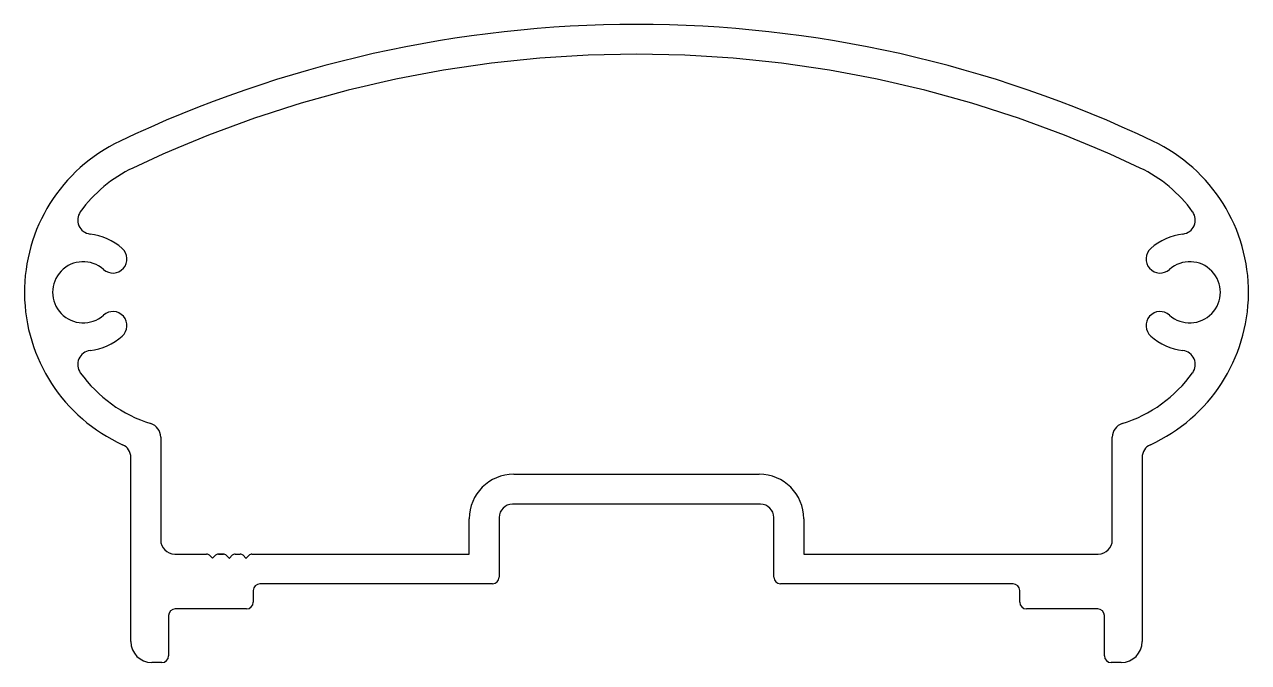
# Model space of a CAD drawing. Extents: x -35.7 to 37.3, y -0.9 to 37.2.
import ezdxf

# ---------------------------------------------------------------- set-up
doc = ezdxf.new("R2010")
doc.units = 0
doc.layers.get('0').update_dxf_attribs({"linetype": 'CONTINUOUS'})
doc.layers.add('1', color=4, linetype='CONTINUOUS')

msp = doc.modelspace()

# ---------------------------------------------------------------- linework, layer by layer
at = {"color": 7}
for p, q in [((-29.351, 0.363), (-29.351, 11.356)), ((30.969, 11.356), (30.969, 0.363)), ((0.809, 8.573), (-6.586, 8.573)), ((8.204, 8.573), (0.809, 8.573)), ((-7.386, 7.773), (-7.386, 4.213)), ((9.004, 4.213), (9.004, 7.773)), ((-7.786, 3.813), (-21.651, 3.813)), ((23.269, 3.813), (9.404, 3.813)), ((-22.051, 3.413), (-22.051, 2.713)), ((23.669, 2.713), (23.669, 3.413)), ((-22.451, 2.313), (-26.701, 2.313)), ((28.319, 2.313), (24.069, 2.313)), ((-27.101, 1.913), (-27.101, -0.487)), ((28.719, -0.487), (28.719, 1.913)), ((-27.501, -0.887), (-28.101, -0.887)), ((29.719, -0.887), (29.119, -0.887))]:
    msp.add_line(p, q, dxfattribs=at)
for centre, radius, start, end in [((0.809, -34.397), 71.609, 64.5191, 115.4809), ((-25.696, 21.22), 10, 115.4809, 245.5016), ((27.314, 21.22), 10, 294.4984, 64.5191), ((-30.191, 11.356), 0.84, 360, 65.5016), ((31.809, 11.356), 0.84, 114.4984, 180), ((-6.586, 7.773), 0.8, 90, 180), ((8.204, 7.773), 0.8, 360, 90), ((-21.651, 3.413), 0.4, 90, 180), ((-7.786, 4.213), 0.4, 270, 0), ((9.404, 4.213), 0.4, 180, 270), ((23.269, 3.413), 0.4, 0, 90), ((-26.701, 1.913), 0.4, 90, 180), ((-22.451, 2.713), 0.4, 270, 360), ((24.069, 2.713), 0.4, 180, 270), ((28.319, 1.913), 0.4, 0, 90), ((-28.101, 0.363), 1.25, 180, 270), ((29.719, 0.363), 1.25, 270, 0), ((-27.501, -0.487), 0.4, 270, 0), ((29.119, -0.487), 0.4, 180, 270)]:
    msp.add_arc(centre, radius, start, end, dxfattribs=at)
at = {"layer": '1', "color": 7, "linetype": 'CONTINUOUS'}
for p, q in [((-27.571, 12.576), (-27.571, 6.433)), ((29.189, 6.433), (29.189, 12.576)), ((-6.516, 10.353), (0.809, 10.353)), ((0.809, 10.353), (8.134, 10.353)), ((-9.166, 5.593), (-9.166, 7.703)), ((10.784, 7.703), (10.784, 5.593)), ((-26.731, 5.593), (-25.584, 5.593)), ((-25.584, 5.593), (-24.833, 5.593)), ((-24.833, 5.593), (-24.833, 5.593)), ((-24.656, 5.52), (-24.485, 5.349)), ((-24.473, 5.349), (-24.302, 5.52)), ((-24.125, 5.593), (-23.833, 5.593)), ((-23.833, 5.593), (-24.125, 5.593)), ((-24.125, 5.593), (-23.833, 5.593)), ((-23.833, 5.593), (-24.125, 5.593)), ((-24.125, 5.593), (-23.833, 5.593)), ((-23.656, 5.52), (-23.485, 5.349)), ((-23.473, 5.349), (-23.302, 5.52)), ((-23.126, 5.593), (-22.833, 5.593)), ((-22.656, 5.52), (-22.485, 5.349)), ((-22.473, 5.349), (-22.302, 5.52)), ((-22.126, 5.593), (-20.849, 5.593)), ((-20.849, 5.593), (-9.166, 5.593)), ((10.784, 5.593), (28.349, 5.593))]:
    msp.add_line(p, q, dxfattribs=at)
for centre, radius, start, end in [((0.809, -34.397), 69.829, 64.5191, 115.4809), ((-25.696, 21.22), 8.22, 115.4809, 144.22238), ((27.314, 21.22), 8.22, 35.77762, 64.5191), ((-31.683, 25.535), 0.84, 144.22238, 263.22393), ((33.302, 25.535), 0.84, 276.77607, 35.77762), ((-32.196, 21.22), 3.505, 48.30676, 83.22393), ((33.814, 21.22), 3.505, 96.77607, 131.69324), ((-30.423, 23.21), 0.84, 228.30676, 48.30676), ((32.042, 23.21), 0.84, 131.69324, 311.69324), ((-32.196, 21.22), 1.825, 48.30676, 311.69324), ((33.814, 21.22), 1.825, 228.30676, 131.69324), ((-30.423, 19.23), 0.84, 311.69324, 131.69324), ((32.042, 19.23), 0.84, 48.30676, 228.30676), ((-32.196, 21.22), 3.505, 276.77607, 311.69324), ((33.814, 21.22), 3.505, 228.30676, 263.22393), ((-31.683, 16.905), 0.84, 96.77607, 215.77762), ((33.302, 16.905), 0.84, 324.22238, 83.22393), ((-25.696, 21.22), 8.22, 215.77762, 252.56228), ((27.314, 21.22), 8.22, 287.43772, 324.22238), ((-28.411, 12.576), 0.84, 360, 72.56228), ((30.029, 12.576), 0.84, 107.43772, 180), ((-6.516, 7.703), 2.65, 90, 180), ((8.134, 7.703), 2.65, 0, 90), ((-26.731, 6.433), 0.84, 180, 270), ((28.349, 6.433), 0.84, 270, 0), ((-24.833, 5.343), 0.25, 45, 90), ((-24.479, 5.354), 0.008, 225, 315), ((-24.125, 5.343), 0.25, 90, 135), ((-23.833, 5.343), 0.25, 45, 90), ((-23.479, 5.354), 0.008, 225, 315), ((-23.126, 5.343), 0.25, 90, 135), ((-22.833, 5.343), 0.25, 45, 90), ((-22.479, 5.354), 0.008, 225, 315), ((-22.126, 5.343), 0.25, 90, 135)]:
    msp.add_arc(centre, radius, start, end, dxfattribs=at)

doc.saveas('drawing.dxf')
